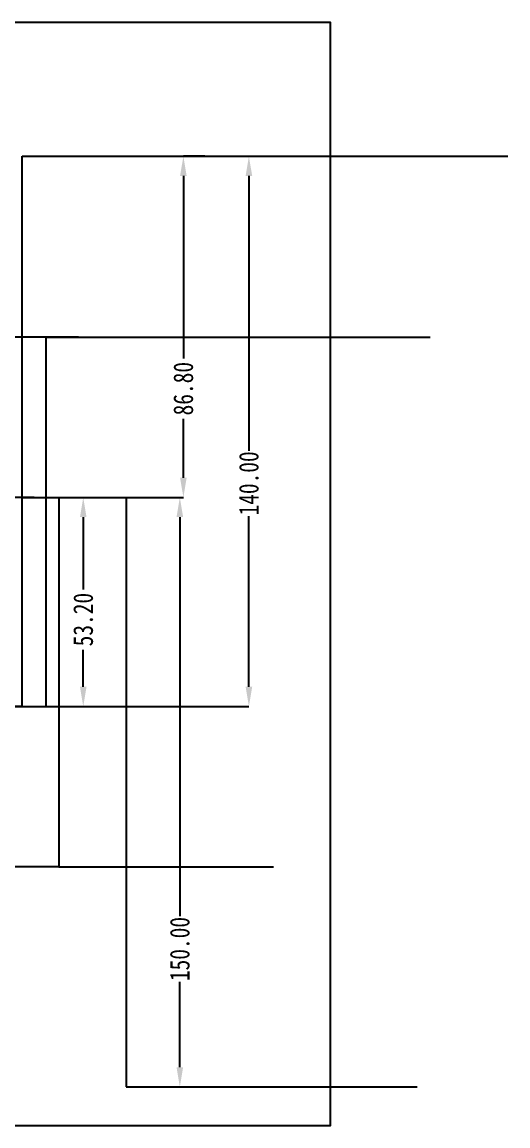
# Model space of a CAD drawing. Header units: millimetres. Extents: x 4 to 4769, y -754 to 1427.
# Drawn here: x 475.9 to 599.5, y 6 to 286.9 of the extents above; entities that cross this region are included whole.
import ezdxf

# ---------------------------------------------------------------- set-up
doc = ezdxf.new("R2010")
doc.units = ezdxf.units.MM
doc.header["$LTSCALE"] = 16.335
doc.header["$PDMODE"] = 3
doc.header["$PDSIZE"] = 0.3125
doc.layers.get('0').update_dxf_attribs({"linetype": 'CONTINUOUS'})
doc.layers.get('Defpoints').update_dxf_attribs({"linetype": 'CONTINUOUS'})
doc.styles.get("Standard").update_dxf_attribs({"font": 'txt', "width": 0.8})
doc.dimstyles.get("Standard").update_dxf_attribs({"dimtxt": 0.15625, "dimasz": 0.1875, "dimexe": 0.125, "dimexo": 0.0625, "dimtad": 0, "dimtih": 1, "dimtoh": 1, "dimdsep": 46, "dimtxsty": 'Standard', "dimcen": 0.09, "dimadec": 0, "dimazin": 0, "dimtp": 0.01, "dimtm": 0.01, "dimtfac": 1, "dimtofl": 0, "dimtmove": 0, "dimatfit": 3, "dimfxl": 0, "dimtolj": 1, "dimarcsym": 0})

# ---------------------------------------------------------------- blocks, each defined once
blk = doc.blocks.new('*D0')
at = {"color": 4, "lineweight": -2, "transparency": 16777216}
for p, q in [((475.79, 165.95), (491.46, 165.95)), ((491.46, 160.95), (491.46, 142.52)), ((491.46, 117.75), (491.46, 127.19)), ((410.71, 112.75), (491.46, 112.75))]:
    blk.add_line(p, q, dxfattribs=at)
at = {"color": 4, "transparency": 16777216}
for points in [[(490.63, 160.95), (492.29, 160.95), (491.46, 165.95)], [(490.63, 117.75), (492.29, 117.75), (491.46, 112.75)]]:
    blk.add_solid(points, dxfattribs=at)
at = {"layer": 'Defpoints', "color": 0, "transparency": 16777216}
for p in [(475.79, 165.95), (410.71, 112.75), (491.46, 112.75)]:
    blk.add_point(p, dxfattribs=at)
at = {"color": 6, "transparency": 16777216, "insert": (491.46, 134.86), "char_height": 5, "attachment_point": 5, "rotation": 90}
blk.add_mtext('\\A1;53.20', dxfattribs=at)
blk = doc.blocks.new('*D1')
at = {"color": 4, "lineweight": -2, "transparency": 16777216}
for p, q in [((482.02, 206.75), (451.55, 206.75)), ((451.55, 201.75), (451.55, 195.22)), ((451.55, 170.95), (451.55, 180.56)), ((478.94, 165.95), (451.55, 165.95))]:
    blk.add_line(p, q, dxfattribs=at)
at = {"color": 4, "transparency": 16777216}
for points in [[(450.71, 201.75), (452.38, 201.75), (451.55, 206.75)], [(450.71, 170.95), (452.38, 170.95), (451.55, 165.95)]]:
    blk.add_solid(points, dxfattribs=at)
at = {"layer": 'Defpoints', "color": 0, "transparency": 16777216}
for p in [(482.02, 206.75), (451.55, 165.95), (478.94, 165.95)]:
    blk.add_point(p, dxfattribs=at)
at = {"color": 6, "transparency": 16777216, "insert": (451.55, 187.89), "char_height": 5, "attachment_point": 5, "rotation": 90}
blk.add_mtext('\\A1;40.80', dxfattribs=at)
blk = doc.blocks.new('*D2')
at = {"color": 4, "lineweight": -2, "transparency": 16777216}
for p, q in [((490.21, 206.75), (468.53, 206.75)), ((468.53, 201.75), (468.53, 190.85)), ((468.53, 117.75), (468.53, 176.19)), ((469.95, 112.75), (468.53, 112.75))]:
    blk.add_line(p, q, dxfattribs=at)
at = {"color": 4, "transparency": 16777216}
for points in [[(467.7, 201.75), (469.36, 201.75), (468.53, 206.75)], [(467.7, 117.75), (469.36, 117.75), (468.53, 112.75)]]:
    blk.add_solid(points, dxfattribs=at)
at = {"layer": 'Defpoints', "color": 0, "transparency": 16777216}
for p in [(490.21, 206.75), (468.53, 112.75), (469.95, 112.75)]:
    blk.add_point(p, dxfattribs=at)
at = {"color": 6, "transparency": 16777216, "insert": (468.53, 183.52), "char_height": 5, "attachment_point": 5, "rotation": 90}
blk.add_mtext('\\A1;94.00', dxfattribs=at)
blk = doc.blocks.new('*D3')
at = {"color": 4, "lineweight": -2, "transparency": 16777216}
for p, q in [((475.93, 112.75), (467.05, 112.75)), ((467.05, 107.75), (467.05, 97.22)), ((467.05, 76.95), (467.05, 82.55)), ((485.25, 71.95), (467.05, 71.95))]:
    blk.add_line(p, q, dxfattribs=at)
at = {"color": 4, "transparency": 16777216}
for points in [[(466.22, 107.75), (467.88, 107.75), (467.05, 112.75)], [(466.22, 76.95), (467.88, 76.95), (467.05, 71.95)]]:
    blk.add_solid(points, dxfattribs=at)
at = {"layer": 'Defpoints', "color": 0, "transparency": 16777216}
for p in [(475.93, 112.75), (467.05, 71.95), (485.25, 71.95)]:
    blk.add_point(p, dxfattribs=at)
at = {"color": 6, "transparency": 16777216, "insert": (467.05, 89.88), "char_height": 5, "attachment_point": 5, "rotation": 90}
blk.add_mtext('\\A1;40.80', dxfattribs=at)
blk = doc.blocks.new('*D4')
at = {"color": 4, "lineweight": -2, "transparency": 16777216}
for p, q in [((522.44, 252.75), (516.94, 252.75)), ((516.94, 247.75), (516.94, 201.29)), ((516.94, 170.95), (516.94, 185.95)), ((487.78, 165.95), (516.94, 165.95))]:
    blk.add_line(p, q, dxfattribs=at)
at = {"color": 4, "transparency": 16777216}
for points in [[(516.1, 247.75), (517.77, 247.75), (516.94, 252.75)], [(516.1, 170.95), (517.77, 170.95), (516.94, 165.95)]]:
    blk.add_solid(points, dxfattribs=at)
at = {"layer": 'Defpoints', "color": 0, "transparency": 16777216}
for p in [(522.44, 252.75), (487.78, 165.95), (516.94, 165.95)]:
    blk.add_point(p, dxfattribs=at)
at = {"color": 6, "transparency": 16777216, "insert": (516.94, 193.62), "char_height": 5, "attachment_point": 5, "rotation": 90}
blk.add_mtext('\\A1;86.80', dxfattribs=at)
blk = doc.blocks.new('*D5')
at = {"color": 4, "lineweight": -2, "transparency": 16777216}
for p, q in [((496.96, 252.75), (533.61, 252.75)), ((533.61, 247.75), (533.61, 177.84)), ((533.61, 117.75), (533.61, 161.17)), ((451.09, 112.75), (533.61, 112.75))]:
    blk.add_line(p, q, dxfattribs=at)
at = {"color": 4, "transparency": 16777216}
for points in [[(532.78, 247.75), (534.45, 247.75), (533.61, 252.75)], [(532.78, 117.75), (534.45, 117.75), (533.61, 112.75)]]:
    blk.add_solid(points, dxfattribs=at)
at = {"layer": 'Defpoints', "color": 0, "transparency": 16777216}
for p in [(496.96, 252.75), (451.09, 112.75), (533.61, 112.75)]:
    blk.add_point(p, dxfattribs=at)
at = {"color": 6, "transparency": 16777216, "insert": (533.61, 169.51), "char_height": 5, "attachment_point": 5, "rotation": 90}
blk.add_mtext('\\A1;140.00', dxfattribs=at)
blk = doc.blocks.new('*D6')
at = {"color": 4, "lineweight": -2, "transparency": 16777216}
for p, q in [((509.59, 165.95), (516.04, 165.95)), ((516.04, 160.95), (516.04, 59.37)), ((516.04, 20.95), (516.04, 42.71)), ((502.36, 15.95), (516.04, 15.95))]:
    blk.add_line(p, q, dxfattribs=at)
at = {"color": 4, "transparency": 16777216}
for points in [[(515.2, 160.95), (516.87, 160.95), (516.04, 165.95)], [(515.2, 20.95), (516.87, 20.95), (516.04, 15.95)]]:
    blk.add_solid(points, dxfattribs=at)
at = {"layer": 'Defpoints', "color": 0, "transparency": 16777216}
for p in [(509.59, 165.95), (502.36, 15.95), (516.04, 15.95)]:
    blk.add_point(p, dxfattribs=at)
at = {"color": 6, "transparency": 16777216, "insert": (516.04, 51.04), "char_height": 5, "attachment_point": 5, "rotation": 90}
blk.add_mtext('\\A1;150.00', dxfattribs=at)

msp = doc.modelspace()

# ---------------------------------------------------------------- linework, layer by layer
for p, q in [((475.926, 112.75), (475.926, 252.75)), ((475.926, 252.75), (599.526, 252.75)), ((482.016, 112.75), (482.016, 206.75)), ((482.016, 206.75), (579.773, 206.75)), ((485.248, 165.948), (485.248, 71.948)), ((502.357, 165.948), (502.357, 15.948)), ((485.248, 71.948), (539.83, 71.948)), ((502.357, 15.948), (576.439, 15.948))]:
    msp.add_line(p, q)
msp.add_lwpolyline([(298.448, 286.899), (554.281, 286.899), (554.281, 6.022), (298.448, 6.022)], close=True)

# ---------------------------------------------------------------- dimensions: what is measured, and where the dimension line sits
for base, p1, p2, picture, middle in [((533.614, 112.75), (496.961, 252.75), (451.086, 112.75), '*D5', (533.614, 169.507)), ((516.938, 165.948), (522.44, 252.75), (487.776, 165.948), '*D4', (516.938, 193.619)), ((451.547, 165.948), (482.016, 206.75), (478.936, 165.948), '*D1', (451.547, 187.891)), ((468.529, 112.75), (490.208, 206.75), (469.945, 112.75), '*D2', (468.529, 183.519)), ((491.461, 112.75), (475.794, 165.948), (410.71, 112.75), '*D0', (491.461, 134.857)), ((516.036, 15.948), (509.586, 165.948), (502.357, 15.948), '*D6', (516.036, 51.041)), ((467.051, 71.948), (475.926, 112.75), (485.248, 71.948), '*D3', (467.051, 89.884))]:
    dim = msp.add_linear_dim(base=base, p1=p1, p2=p2, angle=90, dimstyle='Standard', override={"dimtxt": 5, "dimasz": 5, "dimexe": 0, "dimexo": 0, "dimgap": 0, "dimtih": 0, "dimtoh": 0, "dimzin": 0, "dimcen": 0, "dimclrd": 4, "dimclre": 4, "dimclrt": 6, "dimtp": 0, "dimtm": 0, "dimtzin": 0})
    dim.commit()
    dim.dimension.update_dxf_attribs({"geometry": picture, "text_midpoint": middle, "dimtype": 160})

doc.saveas('drawing.dxf')
